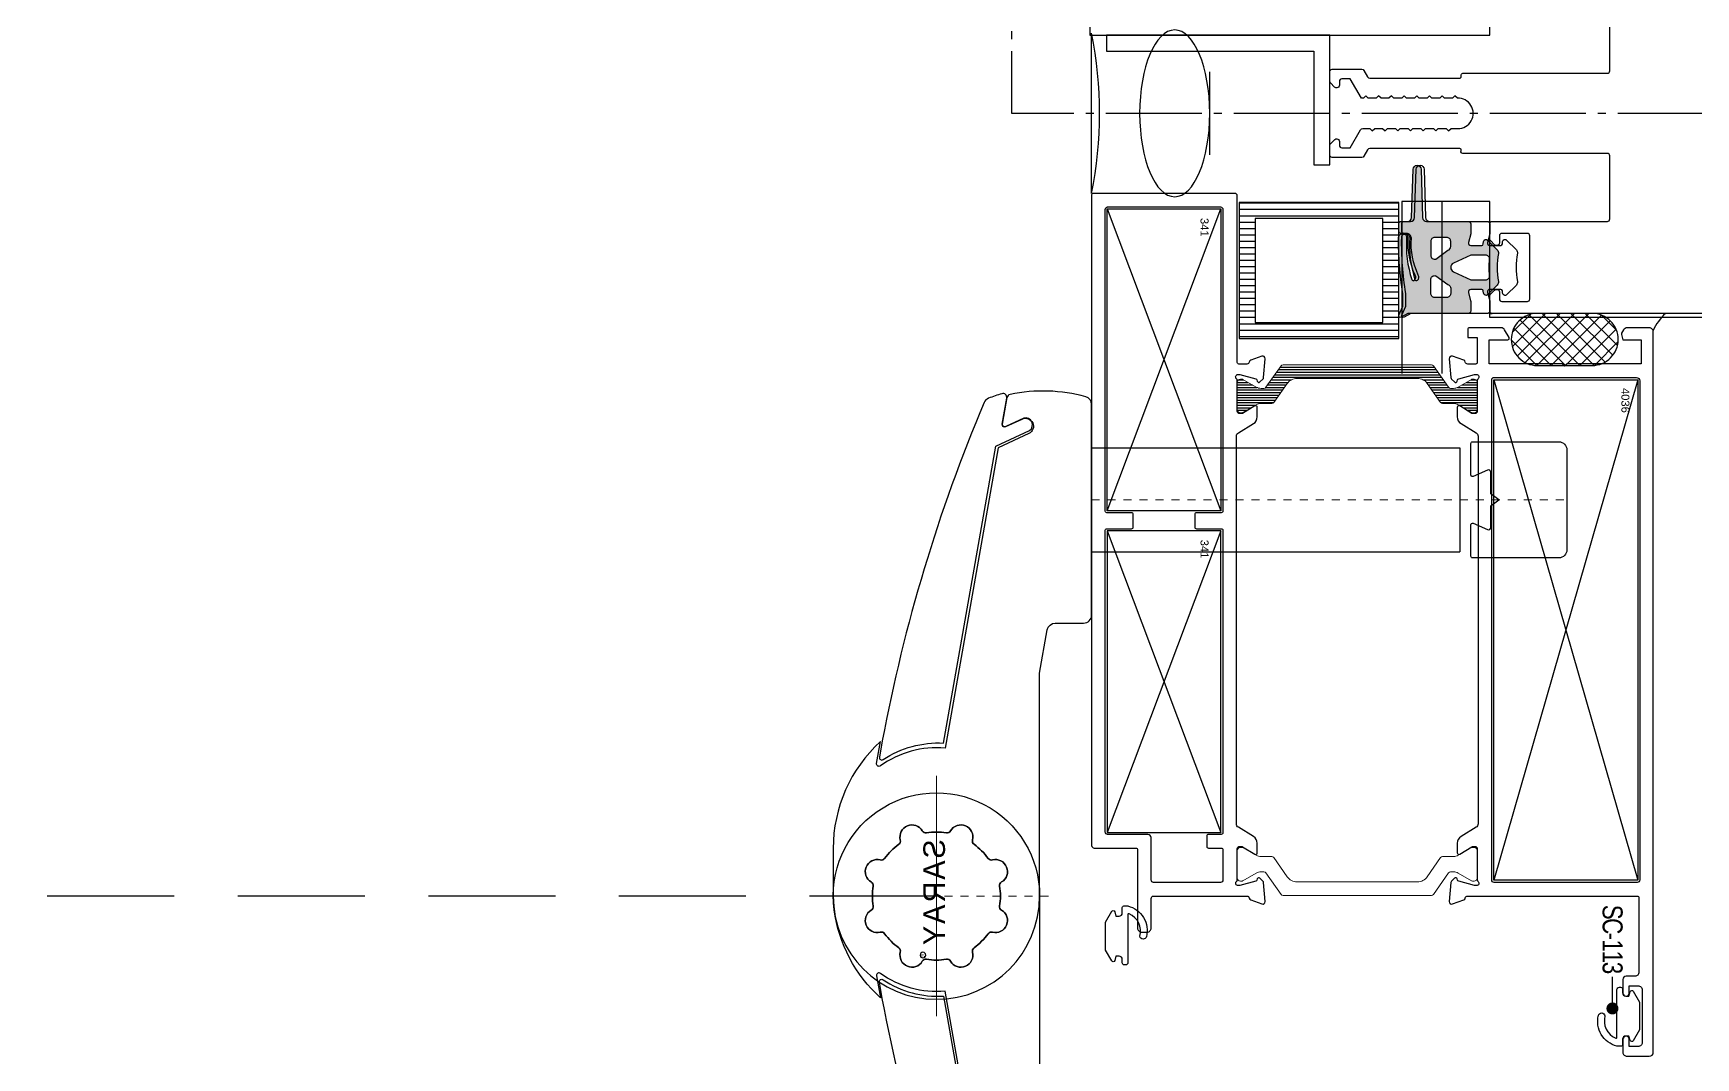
# Model space of a CAD drawing. Header units: millimetres. Extents: x 5429406 to 5440208, y -620941 to -619789.
# Drawn here: x 5439881.79 to 5439902.57, y -620829.92 to -620817.12 of the extents above; entities that cross this region are included whole.
import ezdxf
from ezdxf import colors
from ezdxf.entities.mleader import LeaderData, LeaderLine
from ezdxf.math import Vec2, Vec3

# ---------------------------------------------------------------- set-up
doc = ezdxf.new("R2010")
doc.units = ezdxf.units.MM
doc.header["$LTSCALE"] = 0.05
for name, pattern in [('ACAD_ISO04W100', [30, 24, -3, 0, -3]), ('CENTER', [2, 1.25, -0.25, 0.25, -0.25]), ('DASHDOT', [1, 0.5, -0.25, 0, -0.25]), ('HIDDEN', [9.525, 6.35, -3.175])]:
    doc.linetypes.add(name, pattern=pattern)
doc.layers.add('AKS', color=8, linetype='DASHDOT', lineweight=20)
doc.layers.add('profil hatch', color=253, linetype='Continuous', lineweight=0)
for name, color, linetype in [('aksoy_aks', 1, 'ACAD_ISO04W100'), ('aksoy_iz', 8, 'HIDDEN'), ('aksoy_silikon', 1, 'Continuous'), ('BEMASS', 5, 'Continuous'), ('D-Olcu', 8, 'Continuous'), ('KONTUR', 7, 'Continuous'), ('N_D-Tara-Fitil', 8, 'Continuous'), ('N_Kes-Profil', 52, 'Continuous'), ('N_Mlz-Fitil', 10, 'Continuous'), ('N_Mlz-Plastik', 172, 'Continuous'), ('N_Mlz-Silikon', 152, 'Continuous'), ('N_Tara-Kompozit', 252, 'Continuous'), ('profil no', 7, 'Continuous')]:
    doc.layers.add(name, color=color, linetype=linetype)
doc.styles.add('12', font='arial.ttf', dxfattribs={"height": 12})
doc.styles.add('T3', font='arial.ttf', dxfattribs={"width": 0.8, "height": 2})

# ---------------------------------------------------------------- blocks, each defined once
blk = doc.blocks.new('SC-113')
blk.add_lwpolyline([(-0.04, 4.52, 0.85379), (-0.02, 3.7, -0.380398), (2.76, 2.36, -0.630945), (2.68, 2.2), (-3.3, 2.2, 0.414214), (-3.6, 1.9), (-3.6, 1.75, 0.414214), (-3.35, 1.5), (-2.9, 1.5, -0.414214), (-2.5, 1.1), (-2.5, 0.7), (-3.05, 0.55, 0.339454), (-3.2, 0.36, 0.267949), (-3.1, 0.19), (-1.74, -0.6), (1.74, -0.6), (3.1, 0.19, 0.267949), (3.2, 0.36, 0.339454), (3.05, 0.55), (2.5, 0.7), (2.5, 1.1, -0.414214), (2.9, 1.5), (3.56, 1.5, 0.414214), (3.76, 1.7), (3.76, 2.2, 0.420163), (-0.09, 4.51)], format="xyb")
blk = doc.blocks.new('SC-816-817-818-819')
at = {"lineweight": -3}
for p, q in [((-61, 1.4), (-61, -44.6)), ((-48, 1.4), (-48, -44.6)), ((29, 1.4), (29, -35.6)), ((42, 1.4), (42, -35.6)), ((29, -35.6), (42, -35.6)), ((-61, -44.6), (-48, -44.6))]:
    blk.add_line(p, q, dxfattribs=at)
for points in [[(-63.97, 12.57, -0.606815), (-63.65, 12.14), (-64.6, 10.09, 1), (-62.79, 9.25), (-61, 13.09), (-23.48, 19.71, -0.181694), (-21.26, 27.8, 0.674051), (-21.55, 28.27), (-24.3, 27.79, -0.21175), (-10.96, 33.7), (-5, 33.7, -1), (-5, 7.9), (-32.84, 7.9), (-38.27, 6.94, 0.36397), (-39.1, 5.96), (-39.1, 2.4, -0.414214), (-40.1, 1.4), (-66.41, 1.4, -0.337113), (-67.37, 2.13, -0.120036), (-67.67, 11.59, -0.306218), (-67.27, 11.98)], [(47.37, 12.57, 0.606815), (47.05, 12.14), (48, 10.09, -1), (46.19, 9.25), (44.4, 13.09), (6.88, 19.71, 0.181694), (4.66, 27.8, -0.674051), (4.95, 28.27), (7.7, 27.79, 0.177904), (-3.28, 33.58, 1.069261), (-5, 7.9), (16.24, 7.9), (21.67, 6.94, -0.36397), (22.5, 5.96), (22.5, 2.4, 0.414214), (23.5, 1.4), (49.81, 1.4, 0.337113), (50.77, 2.13, 0.120036), (51.07, 11.59, 0.306218), (50.67, 11.98)], [(-9.51, 13.79, 0.309943), (-9.7, 14.33, -0.078824), (-11.47, 16.1, 0.309943), (-12.01, 16.29, -0.874938), (-13.14, 19.04, 0.309943), (-12.9, 19.55, -0.078824), (-12.9, 22.05, 0.309943), (-13.14, 22.56, -0.874938), (-12.01, 25.31, 0.309943), (-11.47, 25.5, -0.078824), (-9.7, 27.27, 0.309943), (-9.51, 27.81, -0.874938), (-6.76, 28.94, 0.309943), (-6.25, 28.7, -0.078824), (-3.75, 28.7, 0.309943), (-3.24, 28.94, -0.874938), (-0.49, 27.81, 0.309943), (-0.3, 27.27, -0.078824), (1.47, 25.5, 0.309943), (2.01, 25.31, -0.874938), (3.14, 22.56, 0.309943), (2.9, 22.05, -0.078824), (2.9, 19.55, 0.309943), (3.14, 19.04, -0.874938), (2.01, 16.29, 0.309943), (1.47, 16.1, -0.078824), (-0.3, 14.33, 0.309943), (-0.49, 13.79, -0.874938), (-3.24, 12.66, 0.309943), (-3.75, 12.9, -0.078824), (-6.25, 12.9, 0.309943), (-6.76, 12.66, -0.874938)], [(-66.66, 14.83, -0.053783), (-24.4, 27.56), (-22.35, 27.93, -0.659686), (-22.05, 27.46, 0.161906), (-24.11, 19.9), (-61.2, 13.36), (-63.17, 9.15, -0.838981), (-64.71, 9.87), (-63.65, 12.14, 0.606815), (-63.97, 12.57), (-67.2, 12, -0.557423), (-67.76, 12.63, -0.02179), (-67.19, 14.28, -0.198584)], [(50.06, 14.83, 0.053783), (7.8, 27.56), (5.75, 27.93, 0.659686), (5.45, 27.46, -0.161906), (7.51, 19.9), (44.6, 13.36), (46.57, 9.15, 0.838981), (48.11, 9.87), (47.05, 12.14, -0.606815), (47.37, 12.57), (50.6, 12, 0.557423), (51.16, 12.63, 0.02179), (50.59, 14.28, 0.198584)], [(36.25, -39.9), (35.5, -40.9), (34.75, -39.9), (32.06, -39.9, -0.541541), (31.79, -39.48), (32.58, -37.68, 0.541541), (32.39, -37.4), (28.45, -37.4, 0.414214), (28.25, -37.6), (28.25, -48.4, 0.414214), (29.25, -49.4), (41.75, -49.4, 0.414214), (42.75, -48.4), (42.75, -37.6, 0.414214), (42.55, -37.4), (38.61, -37.4, 0.541541), (38.42, -37.68), (39.21, -39.48, -0.541541), (38.94, -39.9)], [(-53.75, -48.5), (-54.5, -49.5), (-55.25, -48.5), (-57.94, -48.5, -0.541541), (-58.21, -48.08), (-57.42, -46.28, 0.541541), (-57.61, -46), (-61.55, -46, 0.414214), (-61.75, -46.2), (-61.75, -57, 0.414214), (-60.75, -58), (-48.25, -58, 0.414214), (-47.25, -57), (-47.25, -46.2, 0.414214), (-47.45, -46), (-51.39, -46, 0.541541), (-51.58, -46.28), (-50.79, -48.08, -0.541541), (-51.06, -48.5)]]:
    blk.add_lwpolyline(points, format="xyb", close=True, dxfattribs=at)
blk.add_lwpolyline([(-0.49, 13.79, -0.309943), (-0.3, 14.33, 0.078824), (1.47, 16.1, -0.309943), (2.01, 16.29, 0.874938), (3.14, 19.04, -0.309943), (2.9, 19.55, 0.078824), (2.9, 22.05, -0.309943), (3.14, 22.56, 0.874938), (2.01, 25.31, -0.309943), (1.47, 25.5, 0.078824), (-0.3, 27.27, -0.309943), (-0.49, 27.81, 0.874938), (-3.24, 28.94, -0.309943), (-3.75, 28.7, 0.078824), (-6.25, 28.7, -0.309943), (-6.76, 28.94, 0.874938), (-9.51, 27.81, -0.309943), (-9.7, 27.27, 0.078824), (-11.47, 25.5, -0.309943), (-12.01, 25.31, 0.874938), (-13.14, 22.56, -0.309943), (-12.9, 22.05, 0.078824), (-12.9, 19.55, -0.309943), (-13.14, 19.04, 0.874938), (-12.01, 16.29, -0.309943), (-11.47, 16.1, 0.078824), (-9.7, 14.33, -0.309943), (-9.51, 13.79, 0.874938), (-6.76, 12.66, -0.309943), (-6.25, 12.9, 0.078824), (-3.75, 12.9, -0.309943), (-3.24, 12.66, 0.874938)], format="xyb", close=True)
blk.add_circle((2.37, 22.48), 0.353)
at = {"layer": 'AKS', "linetype": 'CENTER', "ltscale": 0.25}
for p, q in [((-5, 35.8), (-5, 5.8)), ((-5, 35.8), (-5, 5.8)), ((-20, 20.8), (10, 20.8)), ((10, 20.8), (-20, 20.8)), ((-54.5, 1.4), (-54.5, -58)), ((35.5, 1.4), (35.5, -42.82)), ((35.5, 1.4), (35.5, -42.82))]:
    blk.add_line(p, q, dxfattribs=at)
at = {"style": '12'}
blk.add_text('R', height=0.357, dxfattribs=at).set_placement((2.22, 22.33))
at = {"insert": (-12.1, 22.43), "char_height": 2.7, "width": 17.4507, "attachment_point": 1, "style": '12'}
blk.add_mtext('{\\fHandelGotDLig|b0|i0|c162|p34;\\T1.1;SARAY}', dxfattribs=at)
blk = doc.blocks.new('FS-50-G-2200')
at = {"layer": 'N_Tara-Kompozit'}
h = blk.add_hatch(color=256, dxfattribs=at)
edge = h.paths.add_edge_path(flags=16)
edge.add_line((2.61, -5.8), (3.25, -5.8))
edge.add_arc((3.25, -6.3), 0.5, 0, 90, ccw=False)
edge.add_line((3.75, -6.3), (3.75, -7.8))
edge.add_arc((3.25, -7.8), 0.5, -90, 0, ccw=False)
edge.add_line((3.25, -8.3), (1.53, -8.3))
edge.add_arc((1.53, -7.8), 0.5, 162.8098, 270, ccw=False)
edge.add_line((1.05, -7.66), (2.14, -6.16))
edge.add_arc((2.61, -6.3), 0.5, 90, 162.8098, ccw=False)
edge = h.paths.add_edge_path(flags=16)
edge.add_arc((0, 10.1), 11.1, 264.8083, 275.1917, ccw=False)
edge.add_arc((-1.05, -1.45), 0.5, 84.8083, 180)
edge.add_line((-1.55, -1.45), (-1.55, -3.3))
edge.add_line((-1.55, -3.3), (-0.54, -5.46))
edge.add_arc((0, -5.21), 0.6, 205, 335)
edge.add_line((0.54, -5.46), (1.55, -3.3))
edge.add_line((1.55, -3.3), (1.55, -1.45))
edge.add_arc((1.05, -1.45), 0.5, 0, 95.1917)
edge = h.paths.add_edge_path(flags=16)
edge.add_line((-2.61, -5.8), (-3.25, -5.8))
edge.add_arc((-3.25, -6.3), 0.5, 90, 180)
edge.add_line((-3.75, -6.3), (-3.75, -7.8))
edge.add_arc((-3.25, -7.8), 0.5, 180, 270)
edge.add_line((-3.25, -8.3), (-1.53, -8.3))
edge.add_arc((-1.53, -7.8), 0.5, 270, 377.1902)
edge.add_line((-1.05, -7.66), (-2.14, -6.16))
edge.add_arc((-2.61, -6.3), 0.5, 17.1902, 90)
edge = h.paths.add_edge_path()
edge.add_line((3.23, -1.7), (2.93, -1.73))
edge.add_arc((2.95, -1.93), 0.2, 95, 180)
edge.add_line((2.75, -1.93), (2.75, -3.3))
edge.add_arc((3.05, -3.3), 0.3, 180, 285)
edge.add_line((3.13, -3.59), (4.17, -3.31))
edge.add_arc((4.25, -3.6), 0.3, 90, 105, ccw=False)
edge.add_line((4.25, -3.3), (5.45, -3.3))
edge.add_arc((5.45, -3.6), 0.3, 0, 90, ccw=False)
edge.add_line((5.75, -3.6), (5.75, -11.17))
edge.add_line((5.75, -11.17), (6.22, -12.01))
edge.add_arc((6.05, -12.1), 0.2, -113.4755, 29.4668, ccw=False)
edge.add_line((5.97, -12.29), (4.86, -11.8))
edge.add_line((4.86, -11.8), (3.24, -11.8))
edge.add_arc((-3.11, 27.58), 39.89, 269.1326, 279.1665, ccw=False)
edge.add_arc((-3.73, -11.81), 0.5, 90.8665, 272.1732, ccw=False)
edge.add_arc((-2.75, 2.35), 13.69, 265.8473, 288.189)
edge.add_arc((1.46, -10.47), 0.2, 287.9981, 398.3771)
edge.add_arc((1.23, -10.66), 0.5, 38.3771, 122.9103)
edge.add_arc((-3, -1.87), 9.26, 265.9942, 295.3238, ccw=False)
edge.add_arc((-3.65, -11.7), 0.6, 90, 180)
edge.add_line((-4.25, -11.7), (-4.25, -12))
edge.add_arc((-4.55, -12), 0.3, -90, 0, ccw=False)
edge.add_line((-4.55, -12.3), (-5.45, -12.3))
edge.add_arc((-5.45, -12), 0.3, 180, 270, ccw=False)
edge.add_line((-5.75, -12), (-5.75, -11.19))
edge.add_arc((-6.25, -11.19), 0.5, 360, 448.2397)
edge.add_line((-6.23, -10.69), (-12.27, -10.5))
edge.add_arc((-12.25, -10), 0.5, 91.7603, 268.2397, ccw=False)
edge.add_line((-12.27, -9.5), (-6.23, -9.32))
edge.add_arc((-6.25, -8.82), 0.5, 271.7603, 360)
edge.add_line((-5.75, -8.82), (-5.75, -3.6))
edge.add_arc((-5.45, -3.6), 0.3, 90, 180, ccw=False)
edge.add_line((-5.45, -3.3), (-4.21, -3.3))
edge.add_line((-4.21, -3.3), (-3.13, -3.59))
edge.add_arc((-3.05, -3.3), 0.3, 255, 360)
edge.add_line((-2.75, -3.3), (-2.75, -1.93))
edge.add_arc((-2.95, -1.93), 0.2, 360, 445)
edge.add_line((-2.93, -1.73), (-3.23, -1.7))
edge.add_arc((-3.2, -1.4), 0.3, 135, 265, ccw=False)
edge.add_line((-3.41, -1.19), (-2.21, 0.02))
edge.add_arc((-1.85, -0.34), 0.5, 79.844, 135, ccw=False)
edge.add_arc((0, 10), 10, 259.844, 280.156)
edge.add_arc((1.85, -0.34), 0.5, 45, 100.156, ccw=False)
edge.add_line((2.21, 0.02), (3.41, -1.19))
edge.add_arc((3.2, -1.4), 0.3, -85, 45, ccw=False)
at = {"layer": 'N_Mlz-Fitil'}
for points in [[(3.23, -1.7), (2.93, -1.73, 0.388879), (2.75, -1.93), (2.75, -3.3, 0.493145), (3.13, -3.59), (4.17, -3.31, -0.065543), (4.25, -3.3), (5.45, -3.3, -0.414214), (5.75, -3.6), (5.75, -11.17), (6.22, -12.01, -0.719515), (5.97, -12.29), (4.86, -11.8), (3.24, -11.8, -0.043809), (-3.72, -12.31, -1.011469), (-3.74, -11.31, 0.097794), (1.52, -10.66, 0.52267), (1.62, -10.35, 0.386536), (0.96, -10.24, -0.128678), (-3.65, -11.1, 0.414214), (-4.25, -11.7), (-4.25, -12, -0.414214), (-4.55, -12.3), (-5.45, -12.3, -0.414214), (-5.75, -12), (-5.75, -11.19, 0.405243), (-6.23, -10.69), (-12.27, -10.5, -0.969739), (-12.27, -9.5), (-6.23, -9.32, 0.405243), (-5.75, -8.82), (-5.75, -3.6, -0.414214), (-5.45, -3.3), (-4.21, -3.3), (-3.13, -3.59, 0.493145), (-2.75, -3.3), (-2.75, -1.93, 0.388879), (-2.93, -1.73), (-3.23, -1.7, -0.63707), (-3.41, -1.19), (-2.21, 0.02, -0.24542), (-1.76, 0.16, 0.08886), (1.76, 0.16, -0.24542), (2.21, 0.02), (3.41, -1.19, -0.63707)], [(1, -0.95, -0.045337), (-1, -0.95, 0.441009), (-1.55, -1.45), (-1.55, -3.3), (-0.54, -5.46, 0.63707), (0.54, -5.46), (1.55, -3.3), (1.55, -1.45, 0.441009)], [(-2.61, -5.8), (-3.25, -5.8, 0.414214), (-3.75, -6.3), (-3.75, -7.8, 0.414214), (-3.25, -8.3), (-1.53, -8.3, 0.505083), (-1.05, -7.66), (-2.14, -6.16, 0.32883)], [(2.61, -5.8), (3.25, -5.8, -0.414214), (3.75, -6.3), (3.75, -7.8, -0.414214), (3.25, -8.3), (1.53, -8.3, -0.505083), (1.05, -7.66), (2.14, -6.16, -0.32883)]]:
    blk.add_lwpolyline(points, format="xyb", close=True, dxfattribs=at)
blk = doc.blocks.new('_DOT')
at = {"color": 0, "linetype": 'ByBlock'}
blk.add_line((-0.5, 0), (-1, 0), dxfattribs=at)
at = {"linetype": 'ByBlock', "const_width": 0.5}
blk.add_lwpolyline([(-0.25, 0, 1), (0.25, 0, 1)], format="xyb", close=True, dxfattribs=at)

msp = doc.modelspace()

# ---------------------------------------------------------------- hatches: boundary and pattern name
at = {"layer": 'N_D-Tara-Fitil', "transparency": 33554541}
h = msp.add_hatch(dxfattribs=at)
h.set_pattern_fill('ANSI31', color=256, scale=0.025, angle=-45, style=0)
h.set_pattern_definition([(360, (5440288.16664, -618729.22076), (2e-13, 0.079375), [])])
h.paths.add_polyline_path([(5439897.062, -620819.436), (5439897.062, -620820.736), (5439898.655, -620820.736), (5439898.655, -620819.436)], flags=16)
h.paths.add_polyline_path([(5439896.862, -620819.236), (5439896.862, -620820.936), (5439898.855, -620820.936), (5439898.855, -620819.236)])
h = msp.add_hatch(dxfattribs=at)
h.set_pattern_fill('ANSI31', color=256, scale=0.01, angle=-45, style=0)
h.set_pattern_definition([(360, (5440277.738722, -618729.4137), (9e-14, 0.03175), [])])
edge = h.paths.add_edge_path()
edge.add_line((5439896.907, -620821.448), (5439897.074, -620821.544))
edge.add_arc((5439897.134, -620821.44), 0.12, 600, 630)
edge.add_line((5439897.134, -620821.56), (5439897.171, -620821.56))
edge.add_arc((5439897.171, -620821.53), 0.03, 630, 685)
edge.add_line((5439897.196, -620821.547), (5439897.384, -620821.278))
edge.add_arc((5439897.409, -620821.295), 0.03, 450, 505, ccw=False)
edge.add_line((5439897.409, -620821.265), (5439899.264, -620821.265))
edge.add_arc((5439899.264, -620821.295), 0.03, 755, 810, ccw=False)
edge.add_line((5439899.289, -620821.278), (5439899.478, -620821.547))
edge.add_arc((5439899.502, -620821.53), 0.03, 575, 630)
edge.add_line((5439899.502, -620821.56), (5439899.539, -620821.56))
edge.add_arc((5439899.539, -620821.44), 0.12, 630, 660)
edge.add_line((5439899.599, -620821.544), (5439899.766, -620821.448))
edge.add_arc((5439899.776, -620821.465), 0.02, 450, 480, ccw=False)
edge.add_line((5439899.776, -620821.445), (5439899.797, -620821.445))
edge.add_arc((5439899.797, -620821.485), 0.04, 360, 450, ccw=False)
edge.add_line((5439899.837, -620821.485), (5439899.837, -620821.535))
edge.add_line((5439899.837, -620821.535), (5439899.837, -620821.775))
edge.add_line((5439899.837, -620821.775), (5439899.837, -620821.825))
edge.add_arc((5439899.797, -620821.825), 0.04, 630, 720, ccw=False)
edge.add_line((5439899.797, -620821.865), (5439899.776, -620821.865))
edge.add_arc((5439899.776, -620821.845), 0.02, 600, 630, ccw=False)
edge.add_line((5439899.766, -620821.862), (5439899.599, -620821.766))
edge.add_arc((5439899.539, -620821.87), 0.12, 780, 810)
edge.add_line((5439899.539, -620821.75), (5439899.403, -620821.75))
edge.add_arc((5439899.403, -620821.72), 0.03, 575, 630, ccw=False)
edge.add_line((5439899.379, -620821.737), (5439899.212, -620821.499))
edge.add_arc((5439899.089, -620821.585), 0.15, 755, 810)
edge.add_line((5439899.089, -620821.435), (5439897.584, -620821.435))
edge.add_arc((5439897.584, -620821.585), 0.15, 450, 505)
edge.add_line((5439897.461, -620821.499), (5439897.294, -620821.737))
edge.add_arc((5439897.27, -620821.72), 0.03, 630, 685, ccw=False)
edge.add_line((5439897.27, -620821.75), (5439897.134, -620821.75))
edge.add_arc((5439897.134, -620821.87), 0.12, 450, 480)
edge.add_line((5439897.074, -620821.766), (5439896.907, -620821.862))
edge.add_arc((5439896.897, -620821.845), 0.02, 630, 660, ccw=False)
edge.add_line((5439896.897, -620821.865), (5439896.877, -620821.865))
edge.add_arc((5439896.877, -620821.825), 0.04, 540, 630, ccw=False)
edge.add_line((5439896.837, -620821.825), (5439896.837, -620821.775))
edge.add_line((5439896.837, -620821.775), (5439896.837, -620821.535))
edge.add_line((5439896.837, -620821.535), (5439896.837, -620821.485))
edge.add_arc((5439896.877, -620821.485), 0.04, 450, 540, ccw=False)
edge.add_line((5439896.877, -620821.445), (5439896.897, -620821.445))
edge.add_arc((5439896.897, -620821.465), 0.02, 420, 450, ccw=False)
at = {"layer": 'N_Mlz-Silikon', "transparency": 33554541}
h = msp.add_hatch(dxfattribs=at)
h.set_pattern_fill('ANSI37', color=256, scale=0.04, angle=-90, style=0)
h.set_pattern_definition([(315, (5440276.6731, -618729.23389), (0.089802561, 0.089802561), []), (45, (5440276.6731, -618729.23389), (-0.089802561, 0.089802561), [])])
edge = h.paths.add_edge_path()
edge.add_arc((5439901.273, -620820.949), 0.325, 360, 450)
edge.add_line((5439901.273, -620820.624), (5439900.586, -620820.624))
edge.add_arc((5439900.586, -620820.949), 0.325, 450, 540)
edge.add_arc((5439900.586, -620820.949), 0.325, 540, 630)
edge.add_line((5439900.586, -620821.274), (5439901.273, -620821.274))
edge.add_arc((5439901.273, -620820.949), 0.325, 270, 360)

# ---------------------------------------------------------------- linework, layer by layer
at = {"color": 8, "transparency": 33554541}
for p, q in [((5439899.998, -620820.618, -245.25), (5439899.987, -620820.629, -245.25)), ((5439899.987, -620820.618, -245.25), (5439899.997, -620820.628, -245.25)), ((5439899.998, -620820.618, -245.25), (5439899.987, -620820.629, -245.25)), ((5439899.987, -620820.618, -245.25), (5439899.997, -620820.628, -245.25)), ((5439899.993, -620820.594, -245.25), (5439899.993, -620820.624, -245.25)), ((5439899.993, -620820.594, -245.25), (5439899.993, -620820.624, -245.25)), ((5439899.993, -620820.624, -245.25), (5439900.023, -620820.624, -245.25)), ((5439899.993, -620820.624, -245.25), (5439900.023, -620820.624, -245.25))]:
    msp.add_line(p, q, dxfattribs=at)
at = {"transparency": 33554541, "elevation": -245.25}
msp.add_lwpolyline([(5439899.993, -620817.147), (5439899.993, -620812.147), (5439894.993, -620812.147), (5439894.993, -620817.147)], close=True, dxfattribs=at)
msp.add_lwpolyline([(5439895.201, -620817.347), (5439897.793, -620817.347), (5439897.793, -620818.768), (5439897.993, -620818.768), (5439897.993, -620817.147), (5439895.201, -620817.147), (5439895.201, -620817.347)], dxfattribs=at)
at = {"color": 6, "lineweight": -3, "ltscale": 5, "transparency": 33554541, "elevation": -420.946}
msp.add_lwpolyline([(5439897.166, -620821.425), (5439897.186, -620821.189, 0.548619), (5439897.146, -620821.158), (5439897.005, -620821.209, 0.263733), (5439896.986, -620821.232, -0.359517), (5439896.957, -620821.256), (5439896.857, -620821.256, -0.414214), (5439896.837, -620821.236), (5439896.837, -620819.154, 0.414214), (5439896.807, -620819.124), (5439895.037, -620819.124, 0.414214), (5439895.017, -620819.144), (5439895.017, -620827.273, 0.414214), (5439895.047, -620827.303), (5439895.571, -620827.303, -0.414214), (5439895.591, -620827.323), (5439895.591, -620828.303, 0.414214), (5439895.641, -620828.353), (5439895.711, -620828.353, 0.414214), (5439895.761, -620828.303), (5439895.761, -620827.933, -0.414214), (5439895.791, -620827.903), (5439896.957, -620827.903, -0.359517), (5439896.986, -620827.928, 0.263733), (5439897.005, -620827.95), (5439897.146, -620828.002, 0.548619), (5439897.186, -620827.971), (5439897.166, -620827.734, 0.176327), (5439897.157, -620827.716), (5439897.121, -620827.679, 0.57735), (5439897.087, -620827.688), (5439897.083, -620827.705, -0.267949), (5439897.069, -620827.719), (5439896.87, -620827.772, -0.065543), (5439896.863, -620827.773), (5439896.847, -620827.773, -0.6885), (5439896.827, -620827.721, 0.213422), (5439896.837, -620827.699), (5439896.837, -620827.313, -0.414214), (5439896.867, -620827.283), (5439896.889, -620827.283, -0.137852), (5439896.904, -620827.288), (5439897.056, -620827.381, 0.585498), (5439897.087, -620827.363), (5439897.087, -620827.244, 0.261434), (5439897.039, -620827.159), (5439896.851, -620827.044, -0.261434), (5439896.827, -620827.002), (5439896.827, -620822.158, -0.261433), (5439896.851, -620822.115), (5439897.039, -620822.001, 0.261439), (5439897.087, -620821.915), (5439897.087, -620821.796, 0.414214), (5439897.067, -620821.776, 0.137852), (5439897.056, -620821.779), (5439896.904, -620821.872, -0.137852), (5439896.889, -620821.876), (5439896.867, -620821.876, -0.414214), (5439896.837, -620821.846), (5439896.837, -620821.461, 0.213422), (5439896.827, -620821.439, -0.6885), (5439896.847, -620821.386), (5439896.863, -620821.386, -0.065543), (5439896.87, -620821.387), (5439897.069, -620821.44, -0.267949), (5439897.083, -620821.454), (5439897.087, -620821.471, 0.57735), (5439897.121, -620821.48), (5439897.157, -620821.444, 0.176327)], format="xyb", close=True, dxfattribs=at)
at = {"color": 6, "lineweight": -3, "ltscale": 5, "transparency": 33554541, "elevation": -69.554}
msp.add_lwpolyline([(5439896.657, -620827.113, -0.414214), (5439896.637, -620827.133), (5439896.477, -620827.133, 0.414214), (5439896.457, -620827.153), (5439896.457, -620827.283, 0.414214), (5439896.477, -620827.303), (5439896.637, -620827.303, -0.414214), (5439896.657, -620827.323), (5439896.657, -620827.703, -0.414214), (5439896.627, -620827.733), (5439895.791, -620827.733, -0.414214), (5439895.761, -620827.703), (5439895.761, -620827.173, 0.414214), (5439895.721, -620827.133), (5439895.217, -620827.133, -0.414214), (5439895.187, -620827.103), (5439895.187, -620823.333, -0.414214), (5439895.207, -620823.313), (5439895.517, -620823.313, 0.414214), (5439895.537, -620823.293), (5439895.537, -620823.134, 0.414214), (5439895.517, -620823.114), (5439895.207, -620823.114, -0.414214), (5439895.187, -620823.094), (5439895.187, -620819.324, -0.414214), (5439895.217, -620819.294), (5439896.627, -620819.294, -0.414214), (5439896.657, -620819.324), (5439896.657, -620823.094, -0.414214), (5439896.637, -620823.114), (5439896.327, -620823.114, 0.414214), (5439896.307, -620823.134), (5439896.307, -620823.293, 0.414214), (5439896.327, -620823.313), (5439896.637, -620823.313, -0.414214), (5439896.657, -620823.333), (5439896.657, -620827.113)], format="xyb", dxfattribs=at)
at = {"color": 1, "transparency": 33554541, "elevation": -245.25}
msp.add_lwpolyline([(5439899.393, -620819.224), (5439898.893, -620819.224), (5439898.893, -620821.373)], dxfattribs=at)
at = {"color": 8, "transparency": 33554541, "elevation": -245.25}
msp.add_lwpolyline([(5439912.893, -620821.373), (5439912.893, -620820.674), (5439899.993, -620820.674), (5439899.993, -620819.224), (5439899.393, -620819.224), (5439899.393, -620821.373)], dxfattribs=at)
at = {"color": 8, "transparency": 33554541}
msp.add_circle((5439899.993, -620820.624, -245.25), 0.005, dxfattribs=at)
msp.add_circle((5439899.993, -620820.624, -245.25), 0.005, dxfattribs=at)
at = {"layer": 'aksoy_aks', "transparency": 33554541}
for p, q in [((5439894.017, -620798.147, -245.25), (5439894.017, -620818.123, -245.25)), ((5439913.993, -620818.124, -245.25), (5439894.017, -620818.124, -245.25))]:
    msp.add_line(p, q, dxfattribs=at)
at = {"layer": 'aksoy_iz', "ltscale": 5, "transparency": 33554541}
msp.add_line((5439893.077, -620827.903, -69.554), (5439782.844, -620827.903, -69.554), dxfattribs=at)
msp.add_arc((5439892.799, -620821.833, -523.628), 110.122, 183.16001, 271.17993, dxfattribs=at)
at = {"layer": 'aksoy_silikon', "color": 8, "transparency": 33554541}
msp.add_line((5439895.017, -620819.124, -245.25), (5439895.017, -620817.123, -245.25), dxfattribs=at)
at = {"layer": 'aksoy_silikon', "transparency": 33554541}
msp.add_line((5439896.493, -620818.644, -245.25), (5439896.493, -620817.604, -245.25), dxfattribs=at)
msp.add_arc((5439890.067, -620818.124, -245.25), 5.05, 348.579, 11.421, dxfattribs=at)
at = {"layer": 'aksoy_silikon', "transparency": 33554541, "extrusion": (0, 0, -1)}
msp.add_ellipse((5439896.055, -620818.124, -245.25), major_axis=(0, -1.042), ratio=0.420522, dxfattribs=at)
at = {"layer": 'D-Olcu', "transparency": 33554541}
for p, q in [((5439895.212, -620819.319, -69.554), (5439896.632, -620823.089, -69.554)), ((5439895.212, -620823.089, -69.554), (5439896.632, -620819.319, -69.554)), ((5439900.042, -620821.454, -69.554), (5439901.842, -620827.704, -69.554)), ((5439901.842, -620821.454, -69.554), (5439900.042, -620827.704, -69.554)), ((5439896.632, -620823.338, -69.554), (5439895.212, -620827.108, -69.554)), ((5439895.212, -620823.338, -69.554), (5439896.632, -620827.108, -69.554))]:
    msp.add_line(p, q, dxfattribs=at)
at = {"layer": 'D-Olcu', "transparency": 33554541, "elevation": -420.946}
for points in [[(5439896.632, -620819.319), (5439896.632, -620823.089), (5439895.212, -620823.089), (5439895.212, -620819.319)], [(5439896.632, -620827.108), (5439896.632, -620823.338), (5439895.212, -620823.338), (5439895.212, -620827.108)]]:
    msp.add_lwpolyline(points, close=True, dxfattribs=at)
at = {"layer": 'D-Olcu', "transparency": 33554541, "elevation": -69.554}
msp.add_lwpolyline([(5439900.042, -620827.704), (5439900.042, -620821.454), (5439901.842, -620821.454), (5439901.842, -620827.704), (5439900.042, -620827.704)], dxfattribs=at)
at = {"layer": 'KONTUR', "color": 6, "transparency": 33554541, "elevation": -420.946}
for points in [[(5439899.587, -620821.915, 0.261439), (5439899.635, -620822.001), (5439899.823, -620822.115, -0.261433), (5439899.847, -620822.158), (5439899.847, -620827.002, -0.261434), (5439899.823, -620827.044), (5439899.635, -620827.159, 0.261434), (5439899.587, -620827.244), (5439899.587, -620827.363, 0.585498), (5439899.617, -620827.381), (5439899.769, -620827.288, -0.137852), (5439899.785, -620827.283), (5439899.807, -620827.283, -0.414214), (5439899.837, -620827.313), (5439899.837, -620827.699, 0.213422), (5439899.847, -620827.721, -0.6885), (5439899.827, -620827.773), (5439899.811, -620827.773, -0.065543), (5439899.803, -620827.772), (5439899.605, -620827.719, -0.267949), (5439899.59, -620827.705), (5439899.586, -620827.688, 0.57735), (5439899.552, -620827.679), (5439899.516, -620827.716, 0.176327), (5439899.507, -620827.734), (5439899.487, -620827.971, 0.548619), (5439899.527, -620828.002), (5439899.668, -620827.95, 0.263733), (5439899.687, -620827.928, -0.359517), (5439899.717, -620827.903), (5439901.837, -620827.903, -0.414214), (5439901.857, -620827.923), (5439901.857, -620828.854, -0.414214), (5439901.807, -620828.904), (5439901.697, -620828.904, 0.414214), (5439901.657, -620828.944), (5439901.657, -620829.114, 1), (5439901.737, -620829.114), (5439901.737, -620829.024), (5439901.847, -620829.024, -0.414214), (5439901.897, -620829.074), (5439901.897, -620829.734, -0.414214), (5439901.847, -620829.784), (5439901.737, -620829.784), (5439901.737, -620829.694, 1), (5439901.657, -620829.694), (5439901.657, -620829.854, 0.414214), (5439901.707, -620829.904), (5439901.987, -620829.904, 0.414212), (5439902.037, -620829.854), (5439902.037, -620820.854, 0.414214), (5439901.987, -620820.804), (5439901.709, -620820.804, 0.267858), (5439901.665, -620820.829), (5439901.641, -620820.871, 0.198991), (5439901.639, -620820.887), (5439901.657, -620820.954), (5439901.887, -620820.954), (5439901.887, -620821.254), (5439900.957, -620821.254), (5439900.927, -620821.284), (5439900.897, -620821.254), (5439899.987, -620821.254), (5439899.987, -620820.954), (5439900.217, -620820.954, 0.57735), (5439900.234, -620820.924), (5439900.179, -620820.829, 0.267946), (5439900.136, -620820.804), (5439899.887, -620820.804), (5439899.737, -620820.804, 0.414214), (5439899.717, -620820.824), (5439899.717, -620820.924), (5439899.837, -620820.924), (5439899.837, -620821.236, -0.414214), (5439899.817, -620821.256), (5439899.717, -620821.256, -0.359517), (5439899.687, -620821.232, 0.263733), (5439899.668, -620821.209), (5439899.527, -620821.158, 0.548619), (5439899.487, -620821.189), (5439899.507, -620821.425, 0.176327), (5439899.516, -620821.444), (5439899.552, -620821.48, 0.57735), (5439899.586, -620821.471), (5439899.59, -620821.454, -0.267949), (5439899.605, -620821.44), (5439899.803, -620821.387, -0.065543), (5439899.811, -620821.386), (5439899.827, -620821.386, -0.6885), (5439899.847, -620821.439, 0.213422), (5439899.837, -620821.461), (5439899.837, -620821.846, -0.414214), (5439899.807, -620821.876), (5439899.785, -620821.876, -0.137852), (5439899.769, -620821.872), (5439899.617, -620821.779, 0.137852), (5439899.607, -620821.776, 0.414214), (5439899.587, -620821.796)], [(5439901.837, -620827.733), (5439900.047, -620827.733, -0.414214), (5439900.017, -620827.703), (5439900.017, -620821.454, -0.414214), (5439900.047, -620821.424), (5439901.827, -620821.424, -0.414214), (5439901.867, -620821.464), (5439901.867, -620827.703, -0.414213)]]:
    msp.add_lwpolyline(points, format="xyb", close=True, dxfattribs=at)
at = {"layer": 'N_Kes-Profil', "transparency": 33554541, "elevation": -245.25}
msp.add_lwpolyline([(5439912.893, -620820.624), (5439900.022, -620820.624, -0.407095), (5439899.993, -620820.594), (5439899.993, -620820.406, -0.198912), (5439900.002, -620820.385), (5439900.054, -620820.332, -0.198912), (5439900.075, -620820.324, -0.501408), (5439900.113, -620820.354), (5439900.113, -620820.444, 0.414214), (5439900.143, -620820.474), (5439900.463, -620820.474, 0.414214), (5439900.493, -620820.444), (5439900.493, -620819.654, 0.414214), (5439900.463, -620819.624), (5439900.143, -620819.624, 0.414214), (5439900.113, -620819.654), (5439900.113, -620819.744, -0.414214), (5439900.083, -620819.774, -0.26896), (5439900.054, -620819.765), (5439900.002, -620819.712, -0.198912), (5439899.993, -620819.691), (5439899.993, -620819.504, -0.414214), (5439900.023, -620819.474), (5439901.463, -620819.474, 0.414214), (5439901.493, -620819.444), (5439901.493, -620818.654, 0.414214), (5439901.463, -620818.624), (5439899.657, -620818.624, -0.702574), (5439899.635, -620818.592, 0.557595), (5439899.617, -620818.564), (5439898.492, -620818.564, 0.267949), (5439898.466, -620818.579), (5439898.42, -620818.659, -0.267949), (5439898.394, -620818.674), (5439898.023, -620818.674, -0.414214), (5439897.993, -620818.644), (5439897.993, -620818.526, -0.198912), (5439898.002, -620818.505), (5439898.056, -620818.451, -0.249568), (5439898.083, -620818.444, -0.414214), (5439898.113, -620818.474), (5439898.113, -620818.524, 0.414214), (5439898.143, -620818.554), (5439898.25, -620818.554), (5439898.379, -620818.329, -0.267949), (5439898.405, -620818.314), (5439898.495, -620818.314), (5439898.525, -620818.344), (5439898.555, -620818.314), (5439898.654, -620818.314), (5439898.684, -620818.344), (5439898.714, -620818.314), (5439898.813, -620818.314), (5439898.843, -620818.344), (5439898.873, -620818.314), (5439898.972, -620818.314), (5439899.002, -620818.344), (5439899.032, -620818.314), (5439899.131, -620818.314), (5439899.161, -620818.344), (5439899.191, -620818.314), (5439899.29, -620818.314), (5439899.32, -620818.344), (5439899.35, -620818.314), (5439899.449, -620818.314), (5439899.479, -620818.344), (5439899.509, -620818.314), (5439899.595, -620818.314, 1.018263), (5439899.589, -620817.934), (5439899.558, -620817.904), (5439899.528, -620817.934), (5439899.429, -620817.934), (5439899.399, -620817.904), (5439899.369, -620817.934), (5439899.27, -620817.934), (5439899.24, -620817.904), (5439899.21, -620817.934), (5439899.111, -620817.934), (5439899.081, -620817.904), (5439899.051, -620817.934), (5439898.952, -620817.934), (5439898.922, -620817.904), (5439898.892, -620817.934), (5439898.793, -620817.934), (5439898.763, -620817.904), (5439898.733, -620817.934), (5439898.634, -620817.934), (5439898.604, -620817.904), (5439898.574, -620817.934), (5439898.475, -620817.934), (5439898.445, -620817.904), (5439898.415, -620817.934), (5439898.388, -620817.934), (5439898.25, -620817.694), (5439898.143, -620817.694, 0.414214), (5439898.113, -620817.724), (5439898.113, -620817.774, -0.414214), (5439898.083, -620817.804, -0.26896), (5439898.054, -620817.795), (5439898.002, -620817.742, -0.198912), (5439897.993, -620817.721), (5439897.993, -620817.604, -0.414214), (5439898.023, -620817.574), (5439898.394, -620817.574, -0.267949), (5439898.42, -620817.589), (5439898.466, -620817.669, 0.267949), (5439898.492, -620817.684), (5439899.617, -620817.684, 0.414214), (5439899.637, -620817.664), (5439899.637, -620817.644, -0.414214), (5439899.657, -620817.624), (5439901.463, -620817.624, 0.414214), (5439901.493, -620817.594), (5439901.493, -620816.804, 0.414214)], format="xyb", dxfattribs=at)
at = {"layer": 'N_Mlz-Fitil', "transparency": 33554541, "elevation": -245.25}
msp.add_lwpolyline([(5439899.004, -620819.474, 0.405243), (5439899.054, -620819.425), (5439899.073, -620818.822, -0.969739), (5439899.173, -620818.822), (5439899.191, -620819.425, 0.405243), (5439899.241, -620819.474), (5439899.963, -620819.474, -0.414214), (5439899.993, -620819.504), (5439899.993, -620819.628), (5439899.964, -620819.736, 0.493145), (5439899.993, -620819.774), (5439900.131, -620819.774, 0.388879), (5439900.15, -620819.755), (5439900.153, -620819.726, -0.63707), (5439900.204, -620819.707), (5439900.325, -620819.828, -0.24542), (5439900.339, -620819.872, 0.08886), (5439900.339, -620820.225, -0.24542), (5439900.325, -620820.269), (5439900.204, -620820.39, -0.63707), (5439900.153, -620820.371), (5439900.15, -620820.342, 0.388879), (5439900.131, -620820.324), (5439899.993, -620820.324, 0.493145), (5439899.964, -620820.361), (5439899.992, -620820.466, -0.065543), (5439899.993, -620820.473), (5439899.993, -620820.594, -0.414214), (5439899.963, -620820.624), (5439899.007, -620820.624), (5439898.923, -620820.671, -0.719515), (5439898.894, -620820.646), (5439898.943, -620820.534), (5439898.943, -620820.373, -0.043809), (5439898.892, -620819.677, -1.011469), (5439898.992, -620819.674, 0.097794), (5439899.057, -620820.201, 0.52267), (5439899.089, -620820.21, 0.386536), (5439899.099, -620820.144, -0.128678), (5439899.013, -620819.684, 0.414214), (5439898.953, -620819.624), (5439898.923, -620819.624, -0.414214), (5439898.893, -620819.594), (5439898.893, -620819.504, -0.414214), (5439898.923, -620819.474)], format="xyb", close=True, dxfattribs=at)
at = {"layer": 'N_Mlz-Fitil', "lineweight": 20, "transparency": 33554541, "elevation": -420.946}
for points in [[(5439896.907, -620821.448), (5439897.074, -620821.544, 0.131652), (5439897.134, -620821.56), (5439897.171, -620821.56, 0.244698), (5439897.196, -620821.547), (5439897.384, -620821.278, -0.244698), (5439897.409, -620821.265), (5439899.264, -620821.265, -0.244698), (5439899.289, -620821.278), (5439899.478, -620821.547, 0.244698), (5439899.502, -620821.56), (5439899.539, -620821.56, 0.131652), (5439899.599, -620821.544), (5439899.766, -620821.448, -0.131652), (5439899.776, -620821.445), (5439899.797, -620821.445, -0.414214), (5439899.837, -620821.485), (5439899.837, -620821.535), (5439899.837, -620821.775), (5439899.837, -620821.825, -0.414214), (5439899.797, -620821.865), (5439899.776, -620821.865, -0.131652), (5439899.766, -620821.862), (5439899.599, -620821.766, 0.131652), (5439899.539, -620821.75), (5439899.403, -620821.75, -0.244698), (5439899.379, -620821.737), (5439899.212, -620821.499, 0.244698), (5439899.089, -620821.435), (5439897.584, -620821.435, 0.244698), (5439897.461, -620821.499), (5439897.294, -620821.737, -0.244698), (5439897.27, -620821.75), (5439897.134, -620821.75, 0.131652), (5439897.074, -620821.766), (5439896.907, -620821.862, -0.131652), (5439896.897, -620821.865), (5439896.877, -620821.865, -0.414214), (5439896.837, -620821.825), (5439896.837, -620821.775), (5439896.837, -620821.535), (5439896.837, -620821.485, -0.414214), (5439896.877, -620821.445), (5439896.897, -620821.445, -0.131652)], [(5439896.907, -620827.712), (5439897.074, -620827.616, -0.131652), (5439897.134, -620827.6), (5439897.171, -620827.6, -0.244698), (5439897.196, -620827.612), (5439897.384, -620827.882, 0.244698), (5439897.409, -620827.895), (5439899.264, -620827.895, 0.244698), (5439899.289, -620827.882), (5439899.478, -620827.612, -0.244698), (5439899.502, -620827.6), (5439899.539, -620827.6, -0.131652), (5439899.599, -620827.616), (5439899.766, -620827.712, 0.131652), (5439899.776, -620827.715), (5439899.797, -620827.715, 0.414214), (5439899.837, -620827.675), (5439899.837, -620827.625), (5439899.837, -620827.385), (5439899.837, -620827.335, 0.414214), (5439899.797, -620827.295), (5439899.776, -620827.295, 0.131652), (5439899.766, -620827.297), (5439899.599, -620827.393, -0.131652), (5439899.539, -620827.41), (5439899.403, -620827.41, 0.244698), (5439899.379, -620827.422), (5439899.212, -620827.661, -0.244698), (5439899.089, -620827.725), (5439897.584, -620827.725, -0.244698), (5439897.461, -620827.661), (5439897.294, -620827.422, 0.244698), (5439897.27, -620827.41), (5439897.134, -620827.41, -0.131652), (5439897.074, -620827.393), (5439896.907, -620827.297, 0.131652), (5439896.897, -620827.295), (5439896.877, -620827.295, 0.414214), (5439896.837, -620827.335), (5439896.837, -620827.385), (5439896.837, -620827.625), (5439896.837, -620827.675, 0.414214), (5439896.877, -620827.715), (5439896.897, -620827.715, 0.131652)]]:
    msp.add_lwpolyline(points, format="xyb", close=True, dxfattribs=at)
at = {"layer": 'N_Mlz-Plastik', "transparency": 33554541, "elevation": -420.946}
for points in [[(5439896.862, -620819.236), (5439896.862, -620820.936), (5439898.855, -620820.936), (5439898.855, -620819.236)], [(5439897.062, -620819.436), (5439897.062, -620820.736), (5439898.655, -620820.736), (5439898.655, -620819.436)]]:
    msp.add_lwpolyline(points, close=True, dxfattribs=at)
at = {"layer": 'N_Mlz-Silikon', "transparency": 33554541, "elevation": -420.946}
msp.add_lwpolyline([(5439901.598, -620820.949), (5439901.598, -620820.949, 0.414214), (5439901.273, -620820.624), (5439900.586, -620820.624, 0.414214), (5439900.261, -620820.949), (5439900.261, -620820.949, 0.414214), (5439900.586, -620821.274), (5439901.273, -620821.274, 0.414214)], format="xyb", close=True, dxfattribs=at)
at = {"layer": 'N_Mlz-Silikon', "transparency": 33554541}
msp.add_arc((5439902.738, -620821.183, -69.554), 0.785, 134.5055, 153.8052, dxfattribs=at)

# ---------------------------------------------------------------- block references
at = {"transparency": 33554541, "xscale": -0.1, "yscale": 0.1, "zscale": 0.1, "rotation": 90}
msp.add_blockref('SC-816-817-818-819', (5439895.157, -620828.403, -69.554), dxfattribs=at)
at = {"layer": 'BEMASS', "transparency": 33554541, "xscale": 0.1, "yscale": 0.1, "zscale": 0.1, "rotation": 270}
msp.add_blockref('FS-50-G-2200', (5439900.085, -620820.049, -69.554), dxfattribs=at)
at = {"layer": 'profil no', "linetype": 'Continuous', "ltscale": 5, "transparency": 33554541, "xscale": -0.1, "yscale": 0.1, "zscale": 0.1}
for p, rotation in [((5439895.25, -620828.403, -69.554), 270), ((5439901.803, -620829.402, -69.554), 90)]:
    msp.add_blockref('SC-113', p, dxfattribs=dict(at, rotation=rotation))

# ---------------------------------------------------------------- texts
at = {"layer": 'profil hatch', "color": 2, "transparency": 33554541, "char_height": 0.1, "attachment_point": 1, "rotation": 270, "style": 'T3'}
for s, insert in [('{\\W1;341}', (5439896.478, -620819.431, -69.554)), ('{\\W1;4036}', (5439901.738, -620821.555, -69.554)), ('{\\W1;341}', (5439896.478, -620823.451, -69.554))]:
    msp.add_mtext(s, dxfattribs=dict(at, insert=insert))

# ---------------------------------------------------------------- leaders
at = {"layer": 'profil no', "transparency": 33554541}
ml = msp.add_multileader_mtext('Standard', dxfattribs=at)
ml.set_content('{\\T0.9;SC-113}', color=256, style='T3')
ml.set_leader_properties()
ml.set_arrow_properties(name='DOT')
ml.build(insert=Vec2(0, 0))
ml.multileader.update_dxf_attribs({"dogleg_length": 0.1, "arrow_head_size": 0.15})
ctx = ml.context
ctx.base_point, ctx.char_height, ctx.arrow_head_size, ctx.landing_gap_size, ctx.plane_origin, ctx.plane_x_axis, ctx.plane_y_axis = Vec3(5439901.526, -620827.965, -420.946), 0.25, 0.15, 0.05, Vec3(5439901.526, -620828.336, -420.946), Vec3(0, -1), Vec3(1, 0)
ctx.text_align_type = 2
notes = []
notes.append((ctx, [(0, (1, 1, 0), (5439901.526, -620828.924, -420.946), (0, 1), 0.01, [(0, [(5439901.526, -620829.307, -420.946)], 0, [])])]))
ctx.mtext.insert, ctx.mtext.text_direction, ctx.mtext.rotation, ctx.mtext.alignment, ctx.mtext.flow_direction = Vec3(5439901.653, -620828.864, -420.946), Vec3(0, -1), 4.712389, 3, 5
for ctx, leaders in notes:
    for number, flags, end, landing, length, lines in leaders:
        leader = LeaderData()
        leader.index, (leader.has_last_leader_line, leader.has_dogleg_vector, leader.attachment_direction) = number, flags
        leader.last_leader_point, leader.dogleg_vector, leader.dogleg_length = Vec3(end), Vec3(landing), length
        for number, points, colour, breaks in lines:
            line = LeaderLine()
            line.index, line.vertices, line.color, line.breaks = number, Vec3.list(points), colors.encode_raw_color(colour), breaks
            leader.lines.append(line)
        ctx.leaders.append(leader)

doc.saveas('drawing.dxf')
